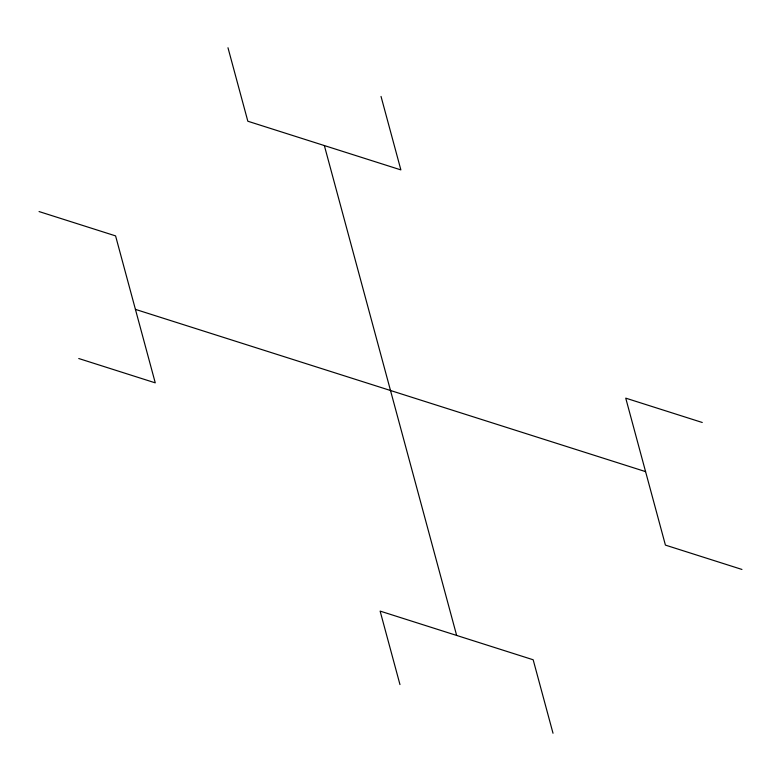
<?xml version="1.0" encoding="UTF-8"?>
<svg xmlns="http://www.w3.org/2000/svg" width="781" height="781" viewBox="0 0 781 781"><rect width="100%" height="100%" fill="white"/><g stroke="black" fill="none" stroke-linecap="round" stroke-linejoin="round"><path stroke-width="1.17" d="M39.05 211.553L115.578 235.891L155.263 382.856L78.744 358.518M702.256 422.482L625.737 398.144L665.422 545.109L741.95 569.447M135.416 309.374L645.584 471.626M381.03 96.424L400.878 169.897L247.831 121.231L227.984 47.748M553.016 733.252L533.169 659.769L380.122 611.103L399.97 684.576M324.349 145.559L456.651 635.441"/></g></svg>
